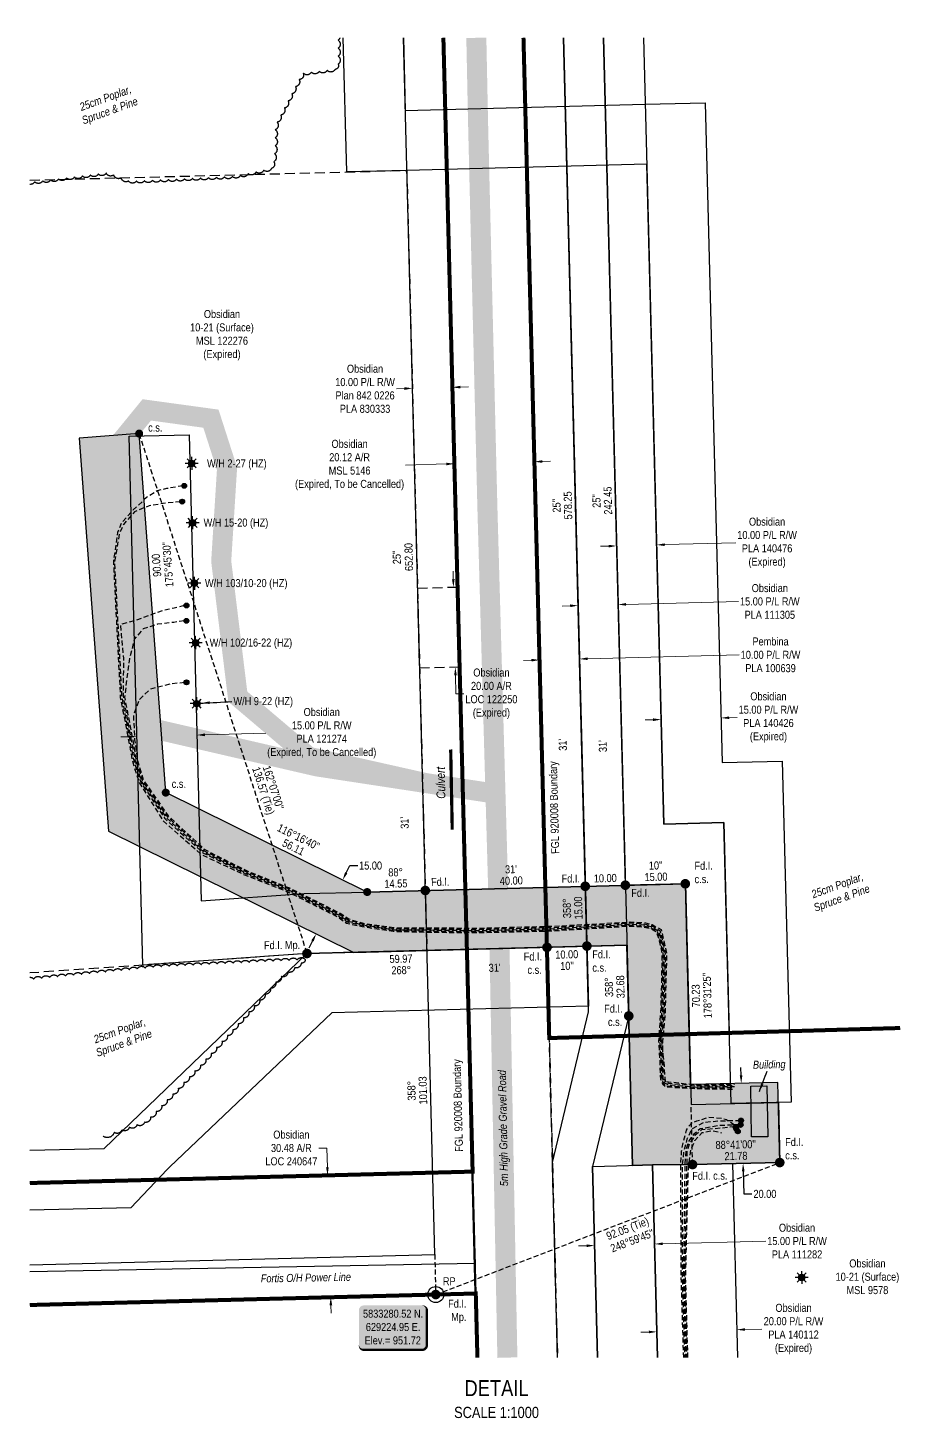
# Model space of a CAD drawing. Extents: x 628213 to 632161, y 5831211 to 5834673.
# Drawn here: x 630142 to 631234, y 5832936 to 5834673 of the extents above; entities that cross this region are included whole.
import ezdxf
from ezdxf.enums import TextEntityAlignment as Align

# ---------------------------------------------------------------- set-up
doc = ezdxf.new("R2010")
doc.units = 0
doc.header["$LTSCALE"] = 5
doc.header["$PDMODE"] = 34
doc.header["$PDSIZE"] = 0.03
for name, pattern in [('0', [1, 1, 0]), ('CENTERLINEX3', [5, 2.5, -1, 0.5, -1]), ('foc-ACCESSROAD', [3.75, 2.5, -1.25]), ('foc-TIELINE', [1.875, 1.25, -0.625]), ('UG_PIPE', [1.875, 1.25, -0.625])]:
    doc.linetypes.add(name, pattern=pattern)
doc.layers.get('Defpoints').update_dxf_attribs({"color": 9})
for name, color, linetype in [('35', 37, 'Continuous'), ('AS-PIPE-UG', 44, 'UG_PIPE'), ('AS-POWER', 104, 'foc-POWER'), ('AS-POWER-T', 104, 'Continuous'), ('AS-ROADS', 254, 'Continuous'), ('AS-SYMBOL', 7, 'Continuous'), ('C-AR', 13, 'foc-ACCESSROAD'), ('C-RW', 13, 'Continuous'), ('C-WS', 13, 'foc-ACCESSROAD'), ('C-WS-S', 8, 'Continuous'), ('DETAIL-T', 7, 'Continuous'), ('F-RW', 190, 'Continuous'), ('L-BD', 7, 'Continuous'), ('L-MON', 1, 'Continuous'), ('L-TIE', 7, 'foc-TIELINE'), ('P-PROPOSED', 10, 'Continuous'), ('P-PROPOSED-H', 21, 'Continuous'), ('P-TXT', 4, 'Continuous'), ('T-BUSH', 110, '0'), ('T-BUSH-T', 110, 'Continuous')]:
    doc.layers.add(name, color=color, linetype=linetype)
for name, color, linetype, true_color in [('AS-FMA-T', 7, 'Continuous', 0x00b386), ('AS-STRUCTURE-H', 7, 'Continuous', 0xa8a8a8), ('AS-STRUCTURE-T', 7, 'Continuous', 0x454545)]:
    doc.layers.add(name, color=color, linetype=linetype, true_color=true_color)
for name, color, linetype, lineweight in [('AS-GENERAL', 48, 'Continuous', 18), ('C-AR-T', 13, 'Continuous', 9), ('C-RW-T', 13, 'Continuous', 9), ('C-WS-T', 13, 'Continuous', 9), ('F-RW-T', 190, 'Continuous', 9), ('T-TEXT', 48, 'Continuous', 18)]:
    doc.layers.add(name, color=color, linetype=linetype, lineweight=lineweight)
doc.layers.add('AS-STRUCTURE', color=7, linetype='Continuous', lineweight=30, true_color=0x595959)
doc.layers.add('AS-TRAPPER BOUNDARY', color=7, linetype='CENTERLINEX3', true_color=0xb85c00, transparency=0.6)
doc.styles.add('100L', font='ARIALN.TTF', dxfattribs={"height": 11})
doc.styles.add('80', font='ARIALN.TTF', dxfattribs={"height": 10})
doc.styles.add('80CG', font='ARIALN.TTF', dxfattribs={"height": 10})
doc.styles.add('80L', font='ARIALN.TTF', dxfattribs={"height": 10})
doc.styles.add('foc-LtypeFont', font='ARIALN.TTF', dxfattribs={"height": 7.35})
doc.linetypes.add('foc-POWER', pattern='A,6,-1,["P",foc-LtypeFont,S=0.2,R=0,X=-0.625,Y=-0.75],-1.24,4', length=12.24)
doc.dimstyles.new('Compass 5 000', dxfattribs={"dimscale": 5, "dimtxt": 9, "dimasz": 2, "dimexe": 0.2, "dimexo": 0.0625, "dimgap": 0.5, "dimtad": 0, "dimtih": 1, "dimtoh": 1, "dimzin": 0, "dimdsep": 46, "dimtxsty": '80CG', "dimcen": 0.1, "dimse1": 1, "dimse2": 1, "dimclrd": 256, "dimclrt": 256, "dimaunit": 1, "dimadec": 4, "dimazin": 0, "dimtfac": 0.06, "dimtofl": 0, "dimtmove": 0, "dimatfit": 1, "dimfxl": 0.2, "dimtolj": 1, "dimtzin": 0, "dimlwd": -1, "dimarcsym": 0})

# ---------------------------------------------------------------- blocks, each defined once
blk = doc.blocks.new('fdia')
at = {"color": 255, "const_width": 1}
blk.add_lwpolyline([(-0.5, 0, 1), (0.5, 0, 1)], format="xyb", close=True, dxfattribs=at)
blk = doc.blocks.new('Fdiaa')
blk.add_blockref('fdia', (0, 0))
blk = doc.blocks.new('fdib')
at = {"color": 1, "const_width": 1.6}
blk.add_lwpolyline([(-0.4, 0, 1), (0.4, 0, 1)], format="xyb", close=True, dxfattribs=at)
at = {"color": 1}
blk.add_circle((0, 0), 0.8, dxfattribs=at)
blk = doc.blocks.new('Fdibb')
blk.add_blockref('fdib', (0, 0))
blk = doc.blocks.new('fdicc')
for name in ['Fdibb', 'Fdiaa']:
    blk.add_blockref(name, (0, 0))
blk = doc.blocks.new('FDI')
blk.add_blockref('fdicc', (0, 0))
blk = doc.blocks.new('GAS')
h = blk.add_hatch(color=255)
h.dxf.hatch_style = 1
edge = h.paths.add_edge_path()
edge.add_arc((0, 0), 0.9, 0, 360)
for p, q in [((-0.81, 0), (-1.62, 0)), ((-0.57, 0.57), (-1.14, 1.14)), ((0, 0.81), (0, 1.62)), ((0.57, 0.57), (1.14, 1.14)), ((1.62, 0), (0.81, 0)), ((-0.57, -0.57), (-1.14, -1.14)), ((0, -0.81), (0, -1.62)), ((1.14, -1.14), (0.57, -0.57))]:
    blk.add_line(p, q)
blk.add_circle((0, 0), 0.8)
blk = doc.blocks.new('RISER')
h = blk.add_hatch(color=255)
h.dxf.hatch_style = 1
edge = h.paths.add_edge_path()
edge.add_arc((0, 0), 0.7, 0, 360)
blk.add_hatch(color=13).paths.add_polyline_path([(0.58, -0.15), (-0.58, -0.15, 0.774597)])
at = {"color": 13}
blk.add_line((-0.58, -0.15), (0.58, -0.15), dxfattribs=at)
blk.add_circle((0, 0), 0.6, dxfattribs=at)
blk = doc.blocks.new('PLIA')
at = {"color": 255, "const_width": 1}
blk.add_lwpolyline([(-0.5, 0, 1), (0.5, 0, 1)], format="xyb", close=True, dxfattribs=at)
blk = doc.blocks.new('PLIAA')
blk.add_blockref('PLIA', (0, 0))
blk = doc.blocks.new('PLIB')
at = {"color": 1}
blk.add_circle((0, 0), 0.8, dxfattribs=at)
blk = doc.blocks.new('PLIBB')
blk.add_blockref('PLIB', (0, 0))
blk = doc.blocks.new('PLICC')
for name in ['PLIAA', 'PLIBB']:
    blk.add_blockref(name, (0, 0))
blk = doc.blocks.new('PLI')
blk.add_blockref('PLICC', (0, 0))
blk = doc.blocks.new('*D552')
at = {"layer": 'C-AR-T', "transparency": 16777216}
for p, q in [((630673.1, 5833984.5), (630672.9, 5833994.5)), ((630675.9, 5833864.5), (630676.4, 5833841.4)), ((630676.4, 5833841.4), (630686.4, 5833841.4))]:
    blk.add_line(p, q, dxfattribs=at)
for points in [[(630674.8, 5833984.6), (630671.4, 5833984.5), (630673.3, 5833974.5)], [(630677.5, 5833864.5), (630674.2, 5833864.4), (630675.6, 5833874.5)]]:
    blk.add_solid(points, dxfattribs=at)
at = {"layer": 'Defpoints', "color": 0, "transparency": 16777216}
for p in [(630658.1, 5833974.2), (630660.4, 5833874.1), (630675.6, 5833874.5)]:
    blk.add_point(p, dxfattribs=at)
at = {"layer": 'C-AR-T', "transparency": 16777216, "insert": (630720.7, 5833841.4), "char_height": 10, "attachment_point": 5, "style": '80CG'}
blk.add_mtext('\\A1;\\A1;Obsidian\\P20.00 A/R\\PLOC 122250\\P(Expired)', dxfattribs=at)
blk = doc.blocks.new('*D553')
at = {"layer": 'C-RW-T', "transparency": 16777216}
for p, q in [((630922.7, 5833809), (630912.7, 5833808.7)), ((631017.6, 5833811.4), (631027.6, 5833811.7))]:
    blk.add_line(p, q, dxfattribs=at)
for points in [[(631017.6, 5833813.1), (631017.7, 5833809.8), (631007.6, 5833811.2)], [(630922.6, 5833810.7), (630922.7, 5833807.3), (630932.7, 5833809.2)]]:
    blk.add_solid(points, dxfattribs=at)
at = {"layer": 'Defpoints', "color": 0, "transparency": 16777216}
for p in [(631007.6, 5833813.2), (630932.6, 5833811.3), (631007.6, 5833811.2)]:
    blk.add_point(p, dxfattribs=at)
at = {"layer": 'C-RW-T', "transparency": 16777216, "insert": (631066.7, 5833811.7), "char_height": 10, "attachment_point": 5, "style": '80CG'}
blk.add_mtext('\\A1;Obsidian\\P15.00 P/L R/W\\PPLA 140426\\P(Expired)', dxfattribs=at)
blk = doc.blocks.new('*D554')
at = {"layer": 'C-RW-T', "transparency": 16777216}
for p, q in [((630612, 5834222.7), (630602, 5834222.4)), ((630682, 5834224.5), (630692, 5834224.8))]:
    blk.add_line(p, q, dxfattribs=at)
for points in [[(630612, 5834224.4), (630612.1, 5834221), (630622, 5834223)], [(630681.9, 5834226.2), (630682, 5834222.8), (630672, 5834224.2)]]:
    blk.add_solid(points, dxfattribs=at)
at = {"layer": 'Defpoints', "color": 0, "transparency": 16777216}
for p in [(630622, 5834223), (630622.9, 5834189.9), (630672.8, 5834191.2)]:
    blk.add_point(p, dxfattribs=at)
at = {"layer": 'C-RW-T', "transparency": 16777216, "insert": (630562.9, 5834222.4), "char_height": 10, "attachment_point": 5, "style": '80CG'}
blk.add_mtext('\\A1;\\A1;Obsidian\\P10.00 P/L R/W\\PPlan 842 0226\\PPLA 830333', dxfattribs=at)
blk = doc.blocks.new('*D555')
at = {"layer": 'C-AR-T', "transparency": 16777216}
for p, q in [((630664.5, 5834128.5), (630613.5, 5834127.1)), ((630784.4, 5834131.5), (630794.4, 5834131.8))]:
    blk.add_line(p, q, dxfattribs=at)
for points in [[(630664.4, 5834130.1), (630664.5, 5834126.8), (630674.5, 5834128.7)], [(630784.4, 5834133.2), (630784.4, 5834129.9), (630774.4, 5834131.3)]]:
    blk.add_solid(points, dxfattribs=at)
at = {"layer": 'Defpoints', "color": 0, "transparency": 16777216}
for p in [(630673.7, 5834159.7), (630773.6, 5834162.2), (630674.5, 5834128.7)]:
    blk.add_point(p, dxfattribs=at)
at = {"layer": 'C-AR-T', "transparency": 16777216, "insert": (630543.6, 5834127.1), "char_height": 10, "attachment_point": 5, "style": '80CG'}
blk.add_mtext('\\A1;Obsidian\\P20.12 A/R\\PMSL 5146\\P(Expired, To be Cancelled)', dxfattribs=at)
blk = doc.blocks.new('*D556')
at = {"layer": 'Defpoints', "color": 0, "transparency": 16777216}
for p in [(630777.5, 5834011.8), (630827.4, 5834013.1), (630830.7, 5833884.9)]:
    blk.add_point(p, dxfattribs=at)
at = {"layer": 'F-RW-T', "transparency": 16777216}
for p, q in [((630770.8, 5833883.3), (630760.8, 5833883.1)), ((630840.7, 5833885.1), (631030.3, 5833890))]:
    blk.add_line(p, q, dxfattribs=at)
for points in [[(630770.7, 5833885), (630770.8, 5833881.7), (630780.8, 5833883.6)], [(630840.7, 5833886.8), (630840.8, 5833883.5), (630830.7, 5833884.9)]]:
    blk.add_solid(points, dxfattribs=at)
at = {"layer": 'F-RW-T', "transparency": 16777216, "insert": (631069.3, 5833890), "char_height": 10, "attachment_point": 5, "style": '80CG'}
blk.add_mtext('\\A1;Pembina\\P10.00 P/L R/W\\PPLA 100639', dxfattribs=at)
blk = doc.blocks.new('*D557')
at = {"layer": 'C-RW-T', "transparency": 16777216}
for p, q in [((630819, 5833951.3), (630809, 5833951)), ((630889, 5833953.1), (631029.3, 5833956.7))]:
    blk.add_line(p, q, dxfattribs=at)
for points in [[(630819, 5833953), (630819.1, 5833949.6), (630829, 5833951.6)], [(630888.9, 5833954.8), (630889, 5833951.4), (630879, 5833952.8)]]:
    blk.add_solid(points, dxfattribs=at)
at = {"layer": 'Defpoints', "color": 0, "transparency": 16777216}
for p in [(630879, 5833952.8), (630879, 5833951.6), (630829.1, 5833950.4)]:
    blk.add_point(p, dxfattribs=at)
at = {"layer": 'C-RW-T', "transparency": 16777216, "insert": (631068.4, 5833956.7), "char_height": 10, "attachment_point": 5, "style": '80CG'}
blk.add_mtext('\\A1;Obsidian\\P15.00 P/L R/W\\PPLA 111305', dxfattribs=at)
blk = doc.blocks.new('*D558')
at = {"layer": 'C-RW-T', "transparency": 16777216}
for p, q in [((630867.1, 5834025.8), (630857.1, 5834025.6)), ((630937.1, 5834027.7), (631025.9, 5834029.9))]:
    blk.add_line(p, q, dxfattribs=at)
for points in [[(630867.1, 5834027.5), (630867.2, 5834024.2), (630877.1, 5834026.1)], [(630937, 5834029.3), (630937.1, 5834026), (630927.1, 5834027.4)]]:
    blk.add_solid(points, dxfattribs=at)
at = {"layer": 'Defpoints', "color": 0, "transparency": 16777216}
for p in [(630877.1, 5834026.8), (630927.1, 5834028.1), (630927.1, 5834027.4)]:
    blk.add_point(p, dxfattribs=at)
at = {"layer": 'C-RW-T', "transparency": 16777216, "insert": (631065, 5834029.9), "char_height": 10, "attachment_point": 5, "style": '80CG'}
blk.add_mtext('\\A1;Obsidian\\P10.00 P/L R/W\\PPLA 140476\\P(Expired)', dxfattribs=at)
blk = doc.blocks.new('*D559')
at = {"layer": 'C-AR-T', "transparency": 16777216}
for p, q in [((630515.2, 5833273.9), (630505.2, 5833273.9)), ((630515.8, 5833249.7), (630515.2, 5833273.9)), ((630520.3, 5833077.5), (630520.5, 5833067.5))]:
    blk.add_line(p, q, dxfattribs=at)
for points in [[(630517.5, 5833249.8), (630514.2, 5833249.7), (630516.1, 5833239.7)], [(630521.9, 5833077.5), (630518.6, 5833077.4), (630520, 5833087.4)]]:
    blk.add_solid(points, dxfattribs=at)
at = {"layer": 'Defpoints', "color": 0, "transparency": 16777216}
for p in [(630493.1, 5833239.2), (630516.1, 5833239.7), (630497, 5833086.9)]:
    blk.add_point(p, dxfattribs=at)
at = {"layer": 'C-AR-T', "transparency": 16777216, "insert": (630470.9, 5833273.9), "char_height": 10, "attachment_point": 5, "style": '80CG'}
blk.add_mtext('\\A1;Obsidian\\P30.48 A/R\\PLOC 240647', dxfattribs=at)
blk = doc.blocks.new('*D560')
at = {"layer": 'C-RW-T', "transparency": 16777216}
for p, q in [((630934.6, 5833154.3), (631063.3, 5833157.6)), ((630839.6, 5833151.8), (630829.6, 5833151.6))]:
    blk.add_line(p, q, dxfattribs=at)
for points in [[(630839.6, 5833153.5), (630839.7, 5833150.1), (630849.6, 5833152.1)], [(630934.5, 5833155.9), (630934.6, 5833152.6), (630924.6, 5833154)]]:
    blk.add_solid(points, dxfattribs=at)
at = {"layer": 'Defpoints', "color": 0, "transparency": 16777216}
for p in [(630924.6, 5833154), (630924.6, 5833153.2), (630849.6, 5833151.3)]:
    blk.add_point(p, dxfattribs=at)
at = {"layer": 'C-RW-T', "transparency": 16777216, "insert": (631102.4, 5833157.6), "char_height": 10, "attachment_point": 5, "style": '80CG'}
blk.add_mtext('\\A1;Obsidian\\P15.00 P/L R/W\\PPLA 111282', dxfattribs=at)
blk = doc.blocks.new('*D561')
at = {"layer": 'C-RW-T', "transparency": 16777216}
for p, q in [((630917.4, 5833044), (630907.4, 5833043.8)), ((631037.3, 5833047.1), (631058.5, 5833047.7))]:
    blk.add_line(p, q, dxfattribs=at)
for points in [[(631037.3, 5833048.8), (631037.4, 5833045.5), (631027.3, 5833046.9)], [(630917.3, 5833045.7), (630917.4, 5833042.4), (630927.4, 5833044.3)]]:
    blk.add_solid(points, dxfattribs=at)
at = {"layer": 'Defpoints', "color": 0, "transparency": 16777216}
for p in [(630927, 5833059.7), (631026.9, 5833062.3), (631027.3, 5833046.9)]:
    blk.add_point(p, dxfattribs=at)
at = {"layer": 'C-RW-T', "transparency": 16777216, "insert": (631098, 5833047.7), "char_height": 10, "attachment_point": 5, "style": '80CG'}
blk.add_mtext('\\A1;Obsidian\\P20.00 P/L R/W\\PPLA 140112\\P(Expired)', dxfattribs=at)
blk = doc.blocks.new('*D563')
at = {"layer": 'C-RW-T', "transparency": 16777216}
for p, q in [((630268, 5833787.6), (630258, 5833787.4)), ((630362.9, 5833790.1), (630438.9, 5833792.1))]:
    blk.add_line(p, q, dxfattribs=at)
for points in [[(630267.9, 5833789.3), (630268, 5833786), (630278, 5833787.9)], [(630362.9, 5833791.8), (630363, 5833788.4), (630352.9, 5833789.8)]]:
    blk.add_solid(points, dxfattribs=at)
at = {"layer": 'Defpoints', "color": 0, "transparency": 16777216}
for p in [(630352.9, 5833789.8), (630279.8, 5833716.1), (630354.8, 5833718)]:
    blk.add_point(p, dxfattribs=at)
at = {"layer": 'C-RW-T', "transparency": 16777216, "insert": (630508.8, 5833792.1), "char_height": 10, "attachment_point": 5, "style": '80CG'}
blk.add_mtext('\\A1;Obsidian\\P15.00 P/L R/W\\PPLA 121274\\P(Expired, To be Cancelled)', dxfattribs=at)
blk = doc.blocks.new('*U564')
h = blk.add_hatch(color=254)
edge = h.paths.add_edge_path()
edge.add_line((-36.5, -28.5), (36.5, -28.5))
edge.add_arc((36.5, -22.5), 6, 270, 360)
edge.add_line((42.5, -22.5), (42.5, 21))
edge.add_arc((36.5, 21), 6, 0, 90)
edge.add_line((36.5, 27), (-36.5, 27))
edge.add_arc((-36.5, 21), 6, 90, 180)
edge.add_line((-42.5, 21), (-42.5, -22.5))
edge.add_arc((-36.5, -22.5), 6, 180, 270)
at = {"color": 1, "flags": 128}
blk.add_lwpolyline([(-36.5, -28.5, 3, 3, 0), (36.5, -28.5, 3, 3, 0.414214), (42.5, -22.5, 3, 3, 0), (42.5, 21, 3, 0, 0.414214), (36.5, 27, 0, 0, 0), (-36.5, 27, 0, 0, 0.414214), (-42.5, 21, 0, 0, 0), (-42.5, -22.5, 0, 3, 0.414214)], format="xyseb", close=True, dxfattribs=at)
blk.add_lwpolyline([(-31.2, 0.8, 0, 10, 0), (0, 0, 5, 5, 0)], format="xyseb", dxfattribs=at)
at = {"color": 1, "style": '80'}
blk.add_attdef('ENTER_TEXT_001', (-36, -5), '', height=10, dxfattribs=at)
blk = doc.blocks.new('*D577')
at = {"layer": 'Defpoints', "color": 0, "transparency": 16777216}
for p in [(630477.9, 5833637), (630535, 5833608.8), (630444.7, 5833569.7)]:
    blk.add_point(p, dxfattribs=at)
at = {"layer": 'P-TXT', "transparency": 16777216}
for p, q in [((630539.4, 5833617.8), (630543.8, 5833626.7)), ((630543.8, 5833626.7), (630553.8, 5833626.7)), ((630497.3, 5833532.6), (630492.9, 5833523.6))]:
    blk.add_line(p, q, dxfattribs=at)
for points in [[(630537.9, 5833618.5), (630540.9, 5833617), (630535, 5833608.8)], [(630495.8, 5833533.4), (630498.8, 5833531.9), (630501.8, 5833541.6)]]:
    blk.add_solid(points, dxfattribs=at)
at = {"layer": 'P-TXT', "transparency": 16777216, "insert": (630569.8, 5833626.7), "char_height": 10, "attachment_point": 5, "style": '80CG'}
blk.add_mtext('\\A1;15.00', dxfattribs=at)
blk = doc.blocks.new('*U578')
at = {"layer": '35', "color": 3}
blk.add_circle((0, 0), 10, dxfattribs=at)
at = {"layer": '35', "color": 3, "style": '80'}
blk.add_attdef('RP_001', (8.9, 11.6), '', height=10, dxfattribs=at)
blk = doc.blocks.new('*D579')
at = {"layer": 'Defpoints', "color": 0, "transparency": 16777216}
for p in [(631032.7, 5833354.6), (631034.2, 5833354.7), (631036.5, 5833254.7)]:
    blk.add_point(p, dxfattribs=at)
at = {"layer": 'P-TXT', "transparency": 16777216}
for p, q in [((631032.5, 5833364.6), (631032.3, 5833374.6)), ((631035.3, 5833244.7), (631035.9, 5833216.5)), ((631035.9, 5833216.5), (631045.9, 5833216.5))]:
    blk.add_line(p, q, dxfattribs=at)
for points in [[(631034.2, 5833364.7), (631030.9, 5833364.6), (631032.7, 5833354.6)], [(631036.9, 5833244.7), (631033.6, 5833244.7), (631035, 5833254.7)]]:
    blk.add_solid(points, dxfattribs=at)
at = {"layer": 'P-TXT', "transparency": 16777216, "insert": (631062.3, 5833216.5), "char_height": 10, "attachment_point": 5, "style": '80CG'}
blk.add_mtext('\\A1;20.00', dxfattribs=at)

msp = doc.modelspace()

# ---------------------------------------------------------------- hatches: boundary and pattern name
at = {"layer": 'AS-ROADS'}
h = msp.add_hatch(color=256, dxfattribs=at)
h.dxf.hatch_style = 1
h.paths.add_polyline_path([(630460.919, 5833773.142), (630300.992, 5833810.134), (630275.089, 5833839.593), (630254.049, 5833961.338), (630269.397, 5834150.664), (630295.566, 5834182.733), (630360.941, 5834173.773), (630377.907, 5834120.962), (630370.728, 5834006.664), (630392.193, 5833831.431)], flags=16)
h.paths.add_polyline_path([(630723.895, 5833704.176), (630500.461, 5833738.344), (630287.531, 5833787.596), (630251.664, 5833828.387), (630228.884, 5833960.202), (630245.116, 5834160.437), (630285.067, 5834209.397), (630379.922, 5834196.397), (630403.146, 5834124.109), (630395.815, 5834007.406), (630415.811, 5833844.169), (630498.389, 5833774.132), (630640.523, 5833742.207), (630727.673, 5833728.88)])
at = {"layer": 'AS-STRUCTURE-H'}
h = msp.add_hatch(color=256, dxfattribs=at)
h.dxf.hatch_style = 1
h.paths.add_polyline_path([(631044.642, 5833350.98), (631064.857, 5833351.43), (631066.027, 5833287.865), (631045.532, 5833287.885)])
at = {"layer": 'P-PROPOSED-H'}
h = msp.add_hatch(color=256, dxfattribs=at)
h.dxf.hatch_style = 1
h.paths.add_polyline_path([(631078.537, 5833355.685), (630970.465, 5833353.198), (630969.432, 5833353.19), (630962.97, 5833604.137), (630565.477, 5833593.74), (630314.007, 5833717.905), (630280.737, 5834166.455), (630205.967, 5834160.909), (630242.406, 5833669.643), (630548.905, 5833518.306), (630889.952, 5833527.227), (630897.036, 5833252.118), (630922.087, 5833252.85), (630972.006, 5833253.241), (631080.837, 5833255.745)])

# ---------------------------------------------------------------- linework, layer by layer
at = {"layer": 'AS-GENERAL', "const_width": 3.999, "flags": 128}
msp.add_lwpolyline([(630669.877, 5833771.765), (630671.777, 5833671.495)], dxfattribs=at)
at = {"layer": 'AS-PIPE-UG', "flags": 128}
for points in [[(630335.507, 5834101.225), (630314.767, 5834097.655), (630303.412, 5834094.945), (630290.022, 5834086.725), (630273.447, 5834070.985), (630258.312, 5834054.245), (630253.947, 5834042.93), (630248.597, 5834006.59), (630257.262, 5833836.875), (630267.592, 5833782.95), (630272.687, 5833755.7), (630280.912, 5833730.505), (630310.557, 5833682.89), (630358.297, 5833640.71), (630411.232, 5833615.75), (630466.117, 5833594.15), (630527.537, 5833563.31), (630539.727, 5833554.975), (630559.262, 5833550.58), (630598.172, 5833544.71), (630647.997, 5833543.455), (630705.032, 5833543.065), (630798.412, 5833545.26), (630895.072, 5833551.24), (630909.967, 5833550.275), (630918.262, 5833548.58), (630926.707, 5833544.215), (630930.307, 5833532.84), (630933.647, 5833517.46), (630933.062, 5833481.46), (630931.947, 5833444.14), (630929.507, 5833407.34), (630930.862, 5833383.665), (630931.822, 5833359.5), (630934.912, 5833353.66), (630938.247, 5833350.335), (630976.832, 5833348.205), (631024.162, 5833347.465)], [(630332.507, 5834081.16), (630314.477, 5834079.525), (630293.217, 5834076.32), (630275.067, 5834068.645), (630261.032, 5834053.02), (630256.162, 5834041.78), (630249.977, 5834006.02), (630258.887, 5833837.785), (630269.072, 5833782.97), (630274.077, 5833757.415), (630282.372, 5833731.665), (630312.872, 5833685.415), (630360.402, 5833642.77), (630412.987, 5833616.8), (630466.882, 5833595.495), (630529.637, 5833563.82), (630541.177, 5833556.3), (630559.932, 5833551.975), (630599.307, 5833545.85), (630648.607, 5833544.9), (630705.367, 5833544.27), (630798.697, 5833546.605), (630894.652, 5833552.485), (630910.202, 5833551.495), (630919.097, 5833549.505), (630927.812, 5833544.55), (630931.487, 5833533.255), (630934.807, 5833517.1), (630934.277, 5833481.285), (630933.102, 5833444.31), (630930.672, 5833407.425), (630932.322, 5833384.365), (630933.057, 5833359.98), (630935.852, 5833354.275), (630938.477, 5833351.82), (630977.097, 5833348.965), (631023.992, 5833349.39)], [(630337.027, 5833951.655), (630324.687, 5833948.26), (630310.837, 5833945.56), (630277.007, 5833933.21), (630276.197, 5833933.105), (630257.502, 5833927.84), (630258.347, 5833915.84), (630261.222, 5833885.3), (630260.762, 5833837.885), (630270.822, 5833783.195), (630275.752, 5833757.745), (630283.337, 5833732.045), (630314.497, 5833686.79), (630361.217, 5833643.905), (630413.292, 5833618.09), (630467.297, 5833596.52), (630530.542, 5833564.74), (630541.497, 5833557.41), (630560.197, 5833552.74), (630599.567, 5833546.685), (630647.882, 5833546.255), (630705.192, 5833545.505), (630799.172, 5833548.02), (630894.467, 5833553.615), (630910.887, 5833552.75), (630919.777, 5833550.76), (630929.332, 5833545.2), (630933.012, 5833533.065), (630936.442, 5833516.99), (630935.512, 5833481.05), (630934.512, 5833443.52), (630931.907, 5833407.45), (630933.932, 5833384.395), (630934.117, 5833359.9), (630936.707, 5833355.22), (630941.077, 5833352.955), (630977.087, 5833350.12), (631024.182, 5833350.86)], [(630337.032, 5833932.565), (630323.962, 5833930.565), (630303.702, 5833928.25), (630285.862, 5833922.415), (630274.967, 5833909.87), (630268.527, 5833885.345), (630262.532, 5833837.21), (630272.807, 5833783.265), (630277.057, 5833758.235), (630284.627, 5833732.58), (630315.852, 5833687.915), (630362.072, 5833645.275), (630414.217, 5833619.27), (630467.827, 5833597.71), (630531.332, 5833565.825), (630542.112, 5833558.715), (630560.377, 5833553.755), (630599.732, 5833547.89), (630647.827, 5833547.36), (630705.277, 5833547.05), (630799.322, 5833549.565), (630894.397, 5833555.065), (630911.302, 5833554.115), (630920.437, 5833551.86), (630931.082, 5833545.835), (630934.322, 5833533.15), (630937.912, 5833517.07), (630937.027, 5833480.705), (630936.092, 5833443.36), (630933.032, 5833407.42), (630935.712, 5833384.03), (630937.767, 5833356.13), (630941.677, 5833355.025), (630977.227, 5833351.415), (631024.157, 5833352.195)], [(630337.727, 5833855.395), (630320.227, 5833853.755), (630294.347, 5833846.99), (630280.742, 5833833.97), (630273.527, 5833814.625), (630275.122, 5833783.93), (630278.522, 5833758.225), (630286.197, 5833733.34), (630317.222, 5833688.77), (630362.822, 5833646.695), (630414.752, 5833620.5), (630468.347, 5833598.875), (630532.012, 5833567.27), (630542.697, 5833560.095), (630560.597, 5833554.815), (630600.107, 5833549.095), (630647.827, 5833549.05), (630705.497, 5833548.58), (630799.562, 5833551.155), (630894.182, 5833556.275), (630911.677, 5833555.66), (630921.267, 5833553.03), (630932.717, 5833546.73), (630939.567, 5833517.23), (630938.532, 5833480.215), (630937.622, 5833443.345), (630934.437, 5833407.29), (630935.002, 5833360.495), (630939.147, 5833357.05), (630942.022, 5833356.75), (630977.377, 5833352.735), (631024.132, 5833353.57)], [(630960.851, 5833012.075), (630957.757, 5833113.94), (630957.202, 5833252.795), (630958.202, 5833269.79), (630958.837, 5833274.175), (630960.772, 5833282.975), (630964.207, 5833295.995), (630967.157, 5833301.235), (630970.957, 5833305.21), (630977.242, 5833307.66), (630992.422, 5833312.38), (631008.057, 5833311.305), (631014.237, 5833309.515), (631023.952, 5833303.115), (631023.502, 5833297.31), (631026.507, 5833297.645)], [(631031.797, 5833308.025), (631004.072, 5833307.46), (630985.472, 5833305.52), (630971.122, 5833297.845), (630964.792, 5833284.81), (630960.972, 5833270.695), (630959.077, 5833252.55), (630958.892, 5833113.975), (630961.886, 5833012.075)], [(631031.147, 5833302.89), (631005.337, 5833301.99), (630981.502, 5833297.825), (630972.977, 5833290.65), (630966.692, 5833281.865), (630963.417, 5833270.685), (630962.287, 5833251.59), (630960.487, 5833113.915), (630963.194, 5833012.075)], [(631024.867, 5833300.32), (631006.447, 5833298.63), (630983.132, 5833296.435), (630974.922, 5833289.36), (630967.912, 5833279.165), (630964.857, 5833269.79), (630964.532, 5833251.105), (630962.007, 5833113.755), (630964.696, 5833012.075)], [(630966.086, 5833012.075), (630963.272, 5833112.79), (630966.772, 5833250.855), (630969.707, 5833271.03), (630974.932, 5833283.49), (630984.027, 5833293.165), (630996.907, 5833295.605), (631008.092, 5833292.92)]]:
    msp.add_lwpolyline(points, dxfattribs=at)
at = {"layer": 'AS-POWER', "flags": 128}
for points in [[(630702.609, 5833012.075), (630660.39, 5834660.894)], [(630144.241, 5833119.644), (630700.047, 5833130.012)]]:
    msp.add_lwpolyline(points, dxfattribs=at)
at = {"layer": 'AS-ROADS', "const_width": 25, "flags": 128}
msp.add_lwpolyline([(630740.764, 5833012.075), (630740.302, 5833029.54), (630729.962, 5833568.5), (630715.602, 5834077.35), (630703.997, 5834557.185), (630701.881, 5834660.894)], dxfattribs=at)
at = {"layer": 'AS-STRUCTURE', "flags": 128}
msp.add_lwpolyline([(631044.642, 5833350.98), (631064.857, 5833351.43), (631066.027, 5833287.865), (631045.532, 5833287.885)], close=True, dxfattribs=at)
at = {"layer": 'AS-TRAPPER BOUNDARY', "color": 114, "true_color": 0x008f47, "const_width": 4.998, "flags": 128}
for points in [[(630660.73, 5834660.894), (630697.251, 5833244.416), (630144.241, 5833230.158)], [(631231.213, 5833423.813), (631087.768, 5833419.706), (631013.18, 5833417.571), (630963.126, 5833416.139), (630888.034, 5833413.987), (630878.175, 5833413.708), (630826.377, 5833412.224), (630792.939, 5833411.265), (630760.76, 5834660.894)], [(630144.241, 5833077.759), (630701.178, 5833092.118), (630703.242, 5833012.075)]]:
    msp.add_lwpolyline(points, dxfattribs=at)
at = {"layer": 'C-AR', "flags": 128}
for points in [[(630703.242, 5833012.075), (630660.73, 5834660.894)], [(630760.76, 5834660.894), (630803.218, 5833012.075)], [(630144.241, 5833230.158), (630697.251, 5833244.416), (630701.178, 5833092.118), (630144.241, 5833077.759)]]:
    msp.add_lwpolyline(points, dxfattribs=at)
msp.add_lwpolyline([(630681.003, 5833874.594), (630631.033, 5833873.453), (630628.456, 5833973.415), (630678.422, 5833974.703), (630681.003, 5833874.594)], close=True, dxfattribs=at)
at = {"layer": 'C-RW'}
for points in [[(630144.241, 5833127.759), (630649.923, 5833140.797), (630610.73, 5834660.894)], [(630660.73, 5834660.894), (630701.178, 5833092.118), (630144.241, 5833077.759)], [(630610.73, 5834660.894), (630613.069, 5834570.187), (630912.895, 5834577.933), (630987.845, 5834579.869), (631009.076, 5833755.343), (631084.025, 5833757.304), (631095.001, 5833331.065), (631020.046, 5833329.347), (631011.006, 5833680.394), (630936.058, 5833678.433), (630914.825, 5834502.983), (630615.002, 5834495.238), (630540.052, 5834493.302), (630535.731, 5834660.894)], [(630803.218, 5833012.075), (630796.947, 5833255.613), (630842.091, 5833444.146), (630810.76, 5834660.894)], [(630860.759, 5834660.894), (630892.227, 5833438.88), (630847.074, 5833250.658), (630853.217, 5833012.075)], [(630910.759, 5834660.894), (630936.058, 5833678.433), (631011.006, 5833680.394), (631017.771, 5833417.702), (630967.808, 5833416.273), (630962.97, 5833604.137), (630888.022, 5833602.177), (630860.759, 5834660.894)], [(630853.217, 5833012.075), (630847.074, 5833250.658), (630922.017, 5833252.848), (630928.217, 5833012.075)], [(630928.217, 5833012.075), (630922.017, 5833252.85), (630971.847, 5833253.24), (631021.976, 5833254.391), (631028.216, 5833012.075)]]:
    msp.add_lwpolyline(points, dxfattribs=at)
msp.add_lwpolyline([(630358.302, 5833582.706), (630486.755, 5833591.68), (630565.477, 5833593.74), (630962.97, 5833604.137), (630970.076, 5833328.203), (631079.112, 5833330.7), (631080.837, 5833255.745), (630972.006, 5833253.241), (630922.087, 5833252.85), (630897.036, 5833252.118), (630889.952, 5833527.227), (630490.35, 5833516.774), (630285.388, 5833502.454), (630268.219, 5834163.035), (630343.168, 5834164.983)], close=True, dxfattribs=at)
at = {"layer": 'C-WS', "flags": 128}
for points in [[(630144.241, 5834483.076), (630615.002, 5834495.238), (630640.128, 5833520.692), (630490.35, 5833516.774), (630144.241, 5833492.593)], [(630803.218, 5833012.075), (630792.939, 5833411.265), (630826.377, 5833412.224), (630878.175, 5833413.708), (630888.034, 5833413.987), (630963.119, 5833416.139), (631013.18, 5833417.571), (631087.768, 5833419.706), (631231.213, 5833423.813)]]:
    msp.add_lwpolyline(points, dxfattribs=at)
at = {"layer": 'F-RW'}
for points in [[(630144.241, 5833271.239), (630237.262, 5833273.435), (630490.35, 5833516.774), (630790.019, 5833524.633), (630760.76, 5834660.894)], [(630810.76, 5834660.894), (630841.915, 5833450.98), (630521.31, 5833442.657), (630318.92, 5833250.341), (630315.836, 5833247.093), (630270.364, 5833199.151), (630144.241, 5833196.173)]]:
    msp.add_lwpolyline(points, dxfattribs=at)
at = {"layer": 'L-TIE'}
for p, q in [((630280.737, 5834166.455), (630490.347, 5833516.905)), ((630972.006, 5833253.241), (630970.076, 5833328.203)), ((630651.212, 5833090.83), (631080.837, 5833255.745)), ((630649.923, 5833140.797), (630651.212, 5833090.83))]:
    msp.add_line(p, q, dxfattribs=at)
at = {"layer": 'P-PROPOSED', "flags": 128}
msp.add_lwpolyline([(631078.537, 5833355.685), (630970.465, 5833353.198), (630969.432, 5833353.19), (630962.97, 5833604.137), (630565.477, 5833593.74), (630314.007, 5833717.905), (630280.737, 5834166.455), (630205.967, 5834160.909), (630242.406, 5833669.643), (630548.905, 5833518.306), (630889.952, 5833527.227), (630897.036, 5833252.118), (630922.087, 5833252.85), (630972.006, 5833253.241), (631080.837, 5833255.745)], close=True, dxfattribs=at)
at = {"layer": 'T-BUSH', "flags": 128}
for points in [[(630531.5, 5834660.894, -0.15444359), (630529.271, 5834657.964, -0.52056705), (630529.302, 5834647.967, -0.52056705), (630529.334, 5834637.971, -0.52056705), (630529.365, 5834627.974, -0.52056705), (630525.548, 5834621.388, -0.52056705), (630515.62, 5834620.218, -0.52056705), (630505.692, 5834619.048, -0.52056705), (630495.764, 5834617.878, -0.52056705), (630485.836, 5834616.708, -0.52056705), (630480.6, 5834608.755, -0.52056705), (630476.003, 5834599.878, -0.52056705), (630471.407, 5834591.001, -0.52056705), (630466.81, 5834582.124, -0.52056705), (630462.213, 5834573.247, -0.52056705), (630457.616, 5834564.37, -0.52056705), (630453.02, 5834555.493, -0.52056705), (630450.81, 5834546.034, -0.52056705), (630450.804, 5834536.037, -0.52056705), (630450.799, 5834526.041, -0.52056705), (630449.976, 5834516.087, -0.52056705), (630448.944, 5834506.143, -0.52056705), (630446.114, 5834497.794, -0.52056705), (630436.367, 5834495.573, -0.52056705), (630426.621, 5834493.352, -0.52056705), (630416.874, 5834491.131, -0.52056705), (630407.127, 5834488.91, -0.52056705), (630397.246, 5834487.672, -0.52056705), (630387.261, 5834487.192, -0.52056705), (630377.276, 5834486.713, -0.52056705), (630367.29, 5834486.233, -0.52056705), (630357.305, 5834485.753, -0.52056705), (630347.32, 5834485.273, -0.52056705), (630337.335, 5834484.794, -0.52056705), (630327.35, 5834484.314, -0.52056705), (630317.365, 5834483.834, -0.52056705), (630307.38, 5834483.354, -0.52056705), (630297.395, 5834482.875, -0.52056705), (630287.41, 5834482.395, -0.52056705), (630277.425, 5834481.915, -0.52056705), (630267.533, 5834481.964, -0.52056705), (630258.322, 5834485.847, -0.52056705), (630249.11, 5834489.73, -0.52056705), (630239.663, 5834491.927, -0.52056705), (630229.741, 5834490.713, -0.52056705), (630219.818, 5834489.498, -0.52056705), (630209.896, 5834488.283, -0.52056705), (630199.973, 5834487.069, -0.52056705), (630190.051, 5834485.854, -0.52056705), (630180.128, 5834484.639, -0.52056705), (630170.206, 5834483.425, -0.52056705), (630160.283, 5834482.21, -0.52056705), (630150.361, 5834480.995, -0.30992947), (630144.241, 5834477.804, -0.30992947)], [(630144.241, 5833487.226, -0.23228389), (630149.184, 5833485.104, -0.52056705), (630159.133, 5833486.083, -0.52056705), (630169.081, 5833487.062, -0.52056705), (630179.03, 5833488.041, -0.52056705), (630188.979, 5833489.02, -0.52056705), (630198.927, 5833489.999, -0.52056705), (630208.876, 5833490.978, -0.52056705), (630218.824, 5833491.957, -0.52056705), (630228.773, 5833492.936, -0.52056705), (630238.721, 5833493.915, -0.52056705), (630248.67, 5833494.894, -0.52056705), (630258.618, 5833495.873, -0.52056705), (630268.567, 5833496.852, -0.52056705), (630278.516, 5833497.831, -0.52056705), (630288.464, 5833498.81, -0.52056705), (630298.413, 5833499.789, -0.52056705), (630308.377, 5833500.55, -0.52056705), (630318.362, 5833501.044, -0.52056705), (630328.346, 5833501.537, -0.52056705), (630338.331, 5833502.031, -0.52056705), (630348.315, 5833502.525, -0.52056705), (630358.299, 5833503.018, -0.52056705), (630368.284, 5833503.512, -0.52056705), (630378.268, 5833504.005, -0.52056705), (630388.253, 5833504.499, -0.52056705), (630398.237, 5833504.992, -0.52056705), (630408.221, 5833505.486, -0.52056705), (630418.206, 5833505.98, -0.52056705), (630428.19, 5833506.473, -0.52056705), (630438.175, 5833506.967, -0.52056705), (630448.159, 5833507.46, -0.52056705), (630458.143, 5833507.954, -0.52056705), (630468.128, 5833508.448, -0.52056705), (630478.112, 5833508.941, -0.52056705), (630488.097, 5833509.435, -0.52056705), (630483.16, 5833504.951, -0.52056705), (630474.879, 5833499.351, -0.52056705), (630466.598, 5833493.751, -0.52056705), (630458.317, 5833488.152, -0.52056705), (630451.406, 5833480.972, -0.52056705), (630444.687, 5833473.57, -0.52056705), (630437.968, 5833466.168, -0.52056705), (630431.249, 5833458.766, -0.52056705), (630424.53, 5833451.364, -0.52056705), (630417.811, 5833443.962, -0.52056705), (630411.092, 5833436.56, -0.52056705), (630404.373, 5833429.158, -0.52056705), (630397.654, 5833421.757, -0.52056705), (630390.935, 5833414.355, -0.52056705), (630384.216, 5833406.953, -0.52056705), (630377.497, 5833399.551, -0.52056705), (630370.778, 5833392.149, -0.52056705), (630364.059, 5833384.747, -0.52056705), (630357.297, 5833377.386, -0.52056705), (630350.385, 5833370.164, -0.52056705), (630343.472, 5833362.943, -0.52056705), (630336.56, 5833355.721, -0.52056705), (630329.647, 5833348.5, -0.52056705), (630322.735, 5833341.278, -0.52056705), (630315.822, 5833334.057, -0.52056705), (630308.91, 5833326.836, -0.52056705), (630301.997, 5833319.614, -0.52056705), (630295.085, 5833312.393, -0.52056705), (630287.568, 5833306.124, -0.52056705), (630278.09, 5833302.945, -0.52056705), (630268.613, 5833299.765, -0.52056705), (630259.135, 5833296.586, -0.52056705), (630249.658, 5833293.406, -0.52056705), (630235.668, 5833288.713)]]:
    msp.add_lwpolyline(points, format="xyb", dxfattribs=at)

# ---------------------------------------------------------------- block references
at = {"xscale": 0.99966032, "yscale": 0.99966032, "zscale": 0.99966032}
msp.add_blockref('*U578', (630651.212, 5833090.83), dxfattribs=at).add_auto_attribs({'RP_001': 'RP'})
at = {"layer": 'AS-SYMBOL', "xscale": 4.998301600000002, "yscale": 4.998301600000002, "zscale": 4.998301600000002}
for p in [(630337.112, 5834101.19), (630334.497, 5834081.47), (630339.932, 5833951.7), (630339.752, 5833932.53), (630339.972, 5833855.68), (631032.412, 5833308.305), (631025.697, 5833299.92), (631026.487, 5833297.705), (631028.422, 5833294.625), (631031.942, 5833302.735)]:
    msp.add_blockref('RISER', p, dxfattribs=at)
at = {"layer": 'C-WS-S', "xscale": 4.998301600000002, "yscale": 4.998301600000002, "zscale": 4.998301600000002}
for p in [(630346.397, 5834129.165), (630347.502, 5834055.02), (630349.722, 5833979.525), (630351.337, 5833905.16), (630352.712, 5833829.07), (631108.237, 5833112.116)]:
    msp.add_blockref('GAS', p, dxfattribs=at)
at = {"layer": 'DETAIL-T'}
ref = msp.add_blockref('*U564', (630597.65, 5833050.207), dxfattribs=dict(at, xscale=0.99966032, yscale=0.99966032, zscale=0.99966032))
ref.add_attrib('ENTER_TEXT_001', '5833280.52 N.', (630560.343, 5833061.975), dxfattribs={"layer": '0', "color": 1, "height": 9.9966, "style": '80'})
ref.add_attrib('ENTER_TEXT_002', '629224.95 E.', (630563.865, 5833045.273), dxfattribs={"layer": '0', "color": 1, "height": 9.9966, "style": '80'})
ref.add_attrib('ENTER_TEXT_003', 'Elev.= 951.72', (630562.317, 5833028.571), dxfattribs={"layer": '0', "color": 1, "height": 9.9966, "style": '80'})
at = {"layer": 'L-MON', "xscale": 4.998301600000002, "yscale": 4.998301600000002, "zscale": 4.998301600000002}
for name, p in [('PLI', (630280.737, 5834166.455)), ('PLI', (630314.007, 5833717.905)), ('FDI', (630837.887, 5833600.865)), ('FDI', (630887.962, 5833602.26)), ('FDI', (630962.862, 5833604.03)), ('PLI', (630565.577, 5833593.69)), ('FDI', (630638.137, 5833595.64)), ('FDI', (630490.347, 5833516.905)), ('FDI', (630892.227, 5833438.88)), ('FDI', (630971.847, 5833253.24)), ('FDI', (631080.837, 5833255.745)), ('FDI', (630651.212, 5833090.83))]:
    msp.add_blockref(name, p, dxfattribs=at)
at = {"layer": 'L-MON', "color": 5, "xscale": 4.998301600000002, "yscale": 4.998301600000002, "zscale": 4.998301600000002}
for p in [(630790.177, 5833524.59), (630839.962, 5833526.175)]:
    msp.add_blockref('FDI', p, dxfattribs=at)

# ---------------------------------------------------------------- texts
at = {"layer": 'AS-FMA-T', "style": '80L'}
for p in [(630805.482, 5833641.465), (630685.252, 5833269.277)]:
    msp.add_text('FGL 920008 Boundary', height=9.98736, rotation=91.475, dxfattribs=at).set_placement(p)
at = {"layer": 'AS-POWER-T', "insert": (630432.264, 5833115.888), "char_height": 9.99321, "attachment_point": 1, "rotation": 1.068627, "style": '80L'}
msp.add_mtext_dynamic_manual_height_columns('\\pi0.34514;{\\fArial Narrow|b0|i1|c0|p34;Fortis O/H Power Line}', width=112.46288, gutter_width=49.983, heights=[0], dxfattribs=at)
at = {"layer": 'AS-STRUCTURE-T', "insert": (631047.203, 5833382.871), "char_height": 9.99321, "attachment_point": 1, "rotation": 1.275233, "style": '80L'}
msp.add_mtext_dynamic_manual_height_columns('{\\fArial Narrow|b0|i1|c0|p34;Building}', width=22.16452, gutter_width=49.983, heights=[0], dxfattribs=at)
at = {"layer": 'C-WS-T', "attachment_point": 5, "style": '80CG'}
for s, insert, char_height in [('\\A1;Obsidian\\P10-21 (Surface)\\PMSL 122276\\P(Expired)', (630384.217, 5834289.29), 9.9966), ('\\A1;Obsidian\\P10-21 (Surface)\\PMSL 9578', (631190.282, 5833113.004), 9.99321)]:
    msp.add_mtext(s, dxfattribs=dict(at, insert=insert, char_height=char_height))
at = {"layer": 'C-WS-T', "char_height": 9.99321, "attachment_point": 5, "style": '80CG'}
for s, insert, width in [('\\A1;W/H 2-27 (HZ)', (630402.772, 5834127.669), 73.80836), ('\\A1;W/H 15-20 (HZ)', (630401.673, 5834053.784), 91.15866), ('\\A1;W/H 103/10-20 (HZ)', (630414.496, 5833978.174), 102.45873), ('\\A1;W/H 102/16-22 (HZ)', (630420.384, 5833903.862), 102.45873), ('\\A1;W/H 9-22 (HZ)', (630435.732, 5833830.706), 73.80836)]:
    msp.add_mtext(s, dxfattribs=dict(at, insert=insert, width=width))
at = {"layer": 'DETAIL-T', "color": 3, "insert": (630727.124, 5832960.118), "char_height": 19.98642, "width": 116.89544, "attachment_point": 5, "style": '80CG'}
msp.add_mtext('DETAIL\\P{\\H0.7x;SCALE 1:1000}', dxfattribs=at)
at = {"layer": 'L-BD', "style": '80L'}
for s, rotation, p in [('578.25', 91.4751, (630816.302, 5834076.718)), ("25''", 91.4751, (630851.908, 5834082.318)), ('242.45', 91.4751, (630866.148, 5834082.685)), ("25''", 91.4751, (630802.062, 5834076.351)), ("175°45'30''", 94.242, (630316.673, 5834002.921)), ('652.80', 91.4769, (630617.455, 5834012.25)), ('90.00', 94.242, (630302.467, 5834001.867)), ("25''", 91.4769, (630602.465, 5834011.863)), ("31'", 91.4751, (630809.753, 5833777.664)), ("31'", 91.4751, (630859.795, 5833776.018)), ('136.57 (Tie)', 287.8849, (630434.831, 5833719.863)), ("162°07'00''", 287.8849, (630448.388, 5833724.238)), ("116°16'40''", 333.7217, (630479.886, 5833662.479)), ("31'", 91.4769, (630612.266, 5833680.213)), ('56.11', 333.7217, (630473.579, 5833649.706)), ('88°', 1.4984, (630601.1, 5833618.421)), ("31'", 1.4984, (630745.18, 5833622.19)), ("10''", 1.4984, (630925.877, 5833626.917)), ('14.55', 1.4984, (630601.472, 5833604.181)), ('40.00', 1.4984, (630745.553, 5833607.95)), ('10.00', 1.4984, (630862.913, 5833611.02)), ('15.00', 1.4984, (630926.25, 5833612.677)), ('15.00', 91.4751, (630829.253, 5833573.81)), ('358°', 91.4751, (630815.012, 5833573.443)), ('10.00', 1.4984, (630814.817, 5833515.754)), ('59.97', 1.4984, (630607.774, 5833510.346)), ('268°', 1.4984, (630608.146, 5833496.105)), ("31'", 1.4984, (630724.743, 5833499.148)), ("10''", 1.4984, (630815.19, 5833501.514)), ('358°', 91.4751, (630867.549, 5833474.897)), ('32.68', 91.4751, (630881.79, 5833475.264)), ("178°31'25''", 91.4751, (630990.32, 5833464.364)), ('70.23', 91.4751, (630976.079, 5833463.998)), ('101.03', 91.4769, (630635.137, 5833345.827)), ('358°', 91.4769, (630620.897, 5833345.46)), ("88°41'00''", 1.3166, (631025.796, 5833278.228)), ('21.78', 1.3166, (631026.123, 5833263.987)), ('92.05 (Tie)', 20.9997, (630891.134, 5833172.219)), ("248°59'45''", 20.9997, (630896.508, 5833158.22))]:
    msp.add_text(s, height=9.9966, rotation=rotation, dxfattribs=at).set_placement(p, align=Align.MIDDLE)
at = {"layer": 'L-MON', "insert": (630292.014, 5834178.958), "char_height": 9.9932, "attachment_point": 1, "style": '80L'}
msp.add_mtext_dynamic_manual_height_columns('c.s.', width=16.94281, gutter_width=49.983, heights=[0], dxfattribs=at)
at = {"layer": 'L-MON', "attachment_point": 1, "rotation": 0.449053, "style": '80L'}
for s, width, insert, char_height in [('c.s.', 16.94281, (630321.407, 5833733.774), 9.9932), ('Fd.I.\\Pc.s.', 22.03658, (630974.266, 5833631.438), 9.9932), ('Fd.I.', 22.03658, (630645.343, 5833611.378), 9.9932), ('Fd.I.', 22.03658, (630808.33, 5833615.462), 9.9932), ('Fd.I.', 22.03658, (630895.365, 5833597.558), 9.9932), ('\\pi1.0761;Fd.I. Mp.', 44.31414, (630435.591, 5833532.227), 9.99321), ('\\pi1.0686;Fd.I.\\P\\pi5.6425;c.s.', 22.03658, (630759.949, 5833518.023), 9.99321), ('Fd.I.\\Pc.s.', 22.03658, (630846.61, 5833520.78), 9.9932), ('\\pi1.0686;Fd.I.\\P\\pi5.6425;c.s.', 22.03658, (630860.451, 5833452.96), 9.99321), ('Fd.I.\\Pc.s.', 22.03658, (631087.481, 5833286.314), 9.9932), ('Fd.I. c.s.', 43.04581, (630971.52, 5833244.058), 9.9932), ('\\pi1.0686;Fd.I.\\P\\pi4.7836;Mp.', 22.03658, (630665.539, 5833084.413), 9.99321)]:
    msp.add_mtext_dynamic_manual_height_columns(s, width=width, gutter_width=49.983, heights=[0], dxfattribs=dict(at, insert=insert, char_height=char_height))
at = {"layer": 'T-BUSH-T', "char_height": 9.9966, "attachment_point": 1, "rotation": 20, "style": '80L'}
for insert in [(630201.979, 5834577.586), (631115.998, 5833593.961), (630219.591, 5833412.754)]:
    msp.add_mtext_dynamic_manual_height_columns('\\pi3.5856;{\\fArial Narrow|b0|i1|c0|p34;25cm Poplar,\\P\\pi0.35002;Spruce & Pine}', width=72.81059, gutter_width=49.983, heights=[0], dxfattribs=dict(at, insert=insert))
at = {"layer": 'T-TEXT', "attachment_point": 1}
for s, width, gutter_width, insert, char_height, rotation, style in [('\\pi0.63193;{\\fArial Narrow|b0|i1|c0|p34;Culvert}', 40.50836, 54.981, (630652.254, 5833709.503), 10.99626, 91.085556, '100L'), ('\\pi0.4735;{\\fArial Narrow|b0|i1|c0|p34;5m High Grade Gravel Road}', 145.78716, 99.966, (630731.581, 5833225.608), 9.99321, 91.09909, '80L')]:
    msp.add_mtext_dynamic_manual_height_columns(s, width=width, gutter_width=gutter_width, heights=[0], dxfattribs=dict(at, insert=insert, char_height=char_height, rotation=rotation, style=style))

# ---------------------------------------------------------------- dimensions: what is measured, and where the dimension line sits
at = {"layer": 'C-AR-T'}
for base, p1, p2, angle, text, picture, middle in [((630674.451, 5834128.712), (630773.601, 5834162.239), (630673.653, 5834159.662), 181.476935, 'Obsidian\\P20.12 A/R\\PMSL 5146\\P(Expired, To be Cancelled)', '*D555', (630543.583, 5834127.141)), ((630675.629, 5833874.471), (630658.12, 5833974.18), (630660.405, 5833874.124), 271.30858, '\\A1;Obsidian\\P20.00 A/R\\PLOC 122250\\P(Expired)', '*D552', (630720.677, 5833841.355)), ((630516.089, 5833239.745), (630497.047, 5833086.855), (630493.12, 5833239.153), 91.476935, 'Obsidian\\P30.48 A/R\\PLOC 240647', '*D559', (630470.907, 5833273.912))]:
    dim = msp.add_linear_dim(base=base, p1=p1, p2=p2, angle=angle, text=text, dimstyle='Compass 5 000', dxfattribs=at)
    dim.commit()
    dim.dimension.update_dxf_attribs({"geometry": picture, "text_midpoint": middle, "dimtype": 161})
at = {"layer": 'C-RW-T'}
for base, p1, p2, angle, text, picture, middle in [((630622.022, 5834222.961), (630672.839, 5834191.229), (630622.873, 5834189.941), 181.476935, '\\A1;Obsidian\\P10.00 P/L R/W\\PPlan 842 0226\\PPLA 830333', '*D554', (630562.942, 5834222.446)), ((630927.072, 5834027.393), (630877.087, 5834026.819), (630927.053, 5834028.106), 1.475064, 'Obsidian\\P10.00 P/L R/W\\PPLA 140476\\P(Expired)', '*D558', (631065.01, 5834029.939)), ((630878.992, 5833952.841), (630829.056, 5833950.36), (630879.023, 5833951.647), 1.475064, 'Obsidian\\P15.00 P/L R/W\\PPLA 111305', '*D557', (631068.418, 5833956.712)), ((630352.918, 5833789.842), (630279.835, 5833716.095), (630354.785, 5833718.043), 1.488841, 'Obsidian\\P15.00 P/L R/W\\PPLA 121274\\P(Expired, To be Cancelled)', '*D563', (630508.834, 5833792.077)), ((630924.562, 5833154.002), (630849.632, 5833151.318), (630924.582, 5833153.248), 1.475064, 'Obsidian\\P15.00 P/L R/W\\PPLA 111282', '*D560', (631102.421, 5833157.575)), ((631027.32, 5833046.874), (630926.99, 5833059.734), (631026.922, 5833062.308), 1.475064, 'Obsidian\\P20.00 P/L R/W\\PPLA 140112\\P(Expired)', '*D561', (631098.004, 5833047.676))]:
    dim = msp.add_linear_dim(base=base, p1=p1, p2=p2, angle=angle, text=text, dimstyle='Compass 5 000', dxfattribs=at)
    dim.commit()
    dim.dimension.update_dxf_attribs({"geometry": picture, "text_midpoint": middle, "dimtype": 161})
dim = msp.add_aligned_dim(p1=(630932.636, 5833811.301), p2=(631007.586, 5833813.231), distance=-2.058, text='Obsidian\\P15.00 P/L R/W\\PPLA 140426\\P(Expired)', dimstyle='Compass 5 000', dxfattribs=at)
dim.commit()
dim.dimension.update_dxf_attribs({"geometry": '*D553', "text_midpoint": (631066.718, 5833811.688)})
at = {"layer": 'F-RW-T'}
dim = msp.add_linear_dim(base=(630830.742, 5833884.882), p1=(630777.475, 5834011.796), p2=(630827.441, 5834013.083), angle=1.475064, text='Pembina\\P10.00 P/L R/W\\PPLA 100639', dimstyle='Compass 5 000', dxfattribs=at)
dim.commit()
dim.dimension.update_dxf_attribs({"geometry": '*D556', "text_midpoint": (631069.345, 5833890.02), "dimtype": 161})
at = {"layer": 'P-TXT'}
for base, p1, p2, angle, text, picture, middle in [((630534.963, 5833608.806), (630444.723, 5833569.747), (630477.917, 5833636.973), 63.72172, '15.00', '*D577', (630569.755, 5833626.739)), ((631032.749, 5833354.631), (631036.521, 5833254.726), (631034.222, 5833354.665), 91.317913, '20.00', '*D579', (631062.319, 5833216.495))]:
    dim = msp.add_linear_dim(base=base, p1=p1, p2=p2, angle=angle, text=text, dimstyle='Compass 5 000', dxfattribs=at)
    dim.commit()
    dim.dimension.update_dxf_attribs({"geometry": picture, "text_midpoint": middle, "dimtype": 161})

# ---------------------------------------------------------------- leaders
at = {"layer": 'AS-STRUCTURE-T', "path_type": 1}
msp.add_leader([(631055.34, 5833344.379), (631064.923, 5833369.86)], dimstyle='Compass 5 000', override={"dimgap": 0.5, "dimtad": 0}, dxfattribs=at)
at = {"layer": 'C-WS-T', "path_type": 1}
msp.add_leader([(630358.896, 5833829.822), (630396.616, 5833831.557)], dimstyle='Compass 5 000', override={"dimgap": 0.5, "dimtad": 0}, dxfattribs=at)

doc.saveas('drawing.dxf')
